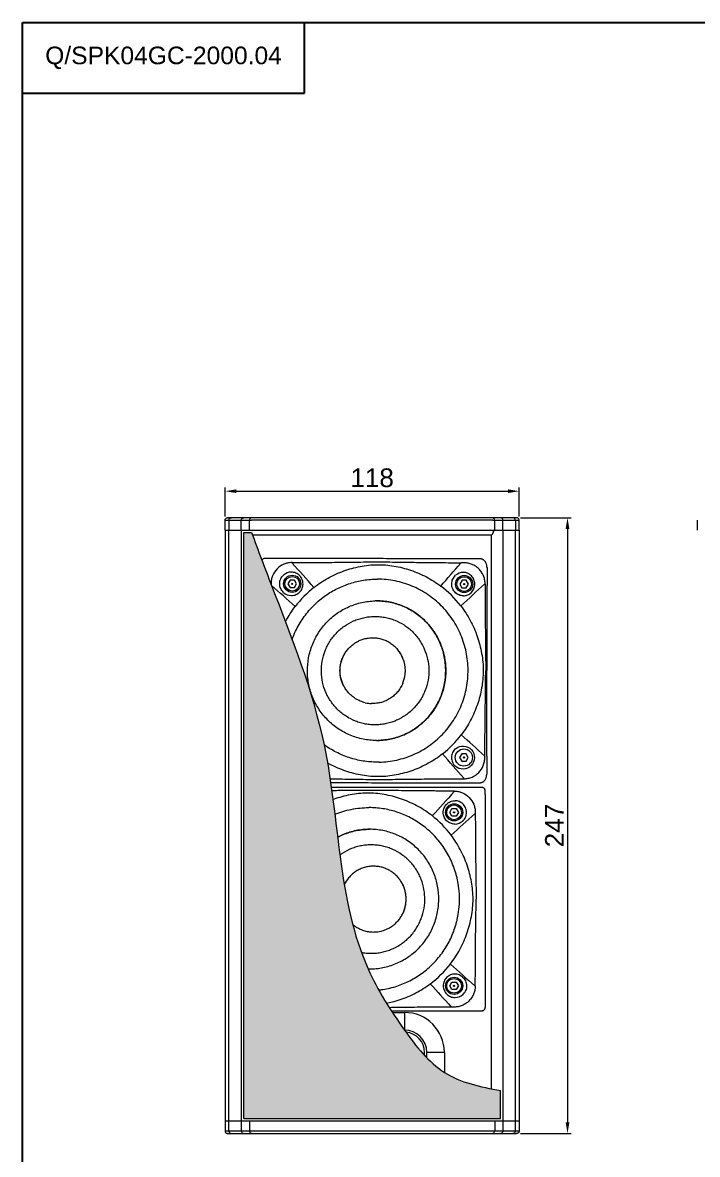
# Model space of a CAD drawing. Header units: millimetres. Extents: x 1177 to 2365, y 93 to 933.
# Drawn here: x 1177.5 to 1448.2, y 479.4 to 933.4 of the extents above; entities that cross this region are included whole.
import ezdxf

# ---------------------------------------------------------------- set-up
doc = ezdxf.new("R2010")
doc.units = ezdxf.units.MM
doc.header["$LTSCALE"] = 0.1
doc.layers.get('0').update_dxf_attribs({"lineweight": 13})
doc.layers.get('Defpoints').update_dxf_attribs({"lineweight": 9})
doc.layers.add('图框', color=7, linetype='Continuous')
doc.layers.add('标注', color=251, linetype='Continuous', lineweight=9)
doc.styles.get("Standard").update_dxf_attribs({"font": 'arial.ttf'})
doc.dimstyles.new('STANDARD 3', dxfattribs={"dimscale": 3, "dimtxt": 2.5, "dimasz": 1.5, "dimexe": 0.5, "dimexo": 0.5, "dimgap": 0.5, "dimtad": 1, "dimtoh": 1, "dimdec": 1, "dimzin": 9, "dimdsep": 46, "dimtxsty": 'Standard', "dimcen": 0, "dimclrd": 256, "dimclre": 256, "dimclrt": 256, "dimadec": 0, "dimazin": 0, "dimtp": 0.01, "dimtm": 0.01, "dimtfac": 1, "dimtdec": 1, "dimtofl": 0, "dimtmove": 0, "dimatfit": 3, "dimfxl": 1, "dimtolj": 1, "dimtzin": 4, "dimlwd": -1, "dimlwe": -1, "dimarcsym": 0})

# ---------------------------------------------------------------- blocks, each defined once
blk = doc.blocks.new('A4-H')
at = {"layer": '图框'}
for p, q in [((28.29, 202.95), (28.29, 210.02)), ((0, 202.95), (28.29, 202.95))]:
    blk.add_line(p, q, dxfattribs=at)
blk.add_lwpolyline([(0, 210.02), (297, 210.02), (297, 0), (0, 0)], close=True, dxfattribs=at)
at = {"layer": '图框', "insert": (14.14, 206.49), "char_height": 1.7679, "width": 28.2872, "attachment_point": 5}
blk.add_mtext('Q/SPK04GC-2000.04', dxfattribs=at)
blk = doc.blocks.new('*D3')
at = {"layer": 'Defpoints', "color": 0, "transparency": 16777216}
for p in [(1376.71, 745.42), (1258.71, 733.79), (1376.71, 733.79)]:
    blk.add_point(p, dxfattribs=at)
at = {"layer": '标注', "transparency": 16777216}
for p, q in [((1258.71, 735.29), (1258.71, 746.92)), ((1263.21, 745.42), (1372.21, 745.42)), ((1376.71, 735.29), (1376.71, 746.92))]:
    blk.add_line(p, q, dxfattribs=at)
for points in [[(1263.21, 746.17), (1263.21, 744.67), (1258.71, 745.42)], [(1372.21, 746.17), (1372.21, 744.67), (1376.71, 745.42)]]:
    blk.add_solid(points, dxfattribs=at)
at = {"layer": '标注', "transparency": 16777216, "insert": (1317.71, 750.75), "char_height": 7.5, "attachment_point": 5}
blk.add_mtext('\\A1;118', dxfattribs=at)
blk = doc.blocks.new('*D4')
at = {"layer": 'Defpoints', "color": 0, "transparency": 16777216}
for p in [(1375.7, 734.79), (1375.7, 487.79), (1396.13, 487.79)]:
    blk.add_point(p, dxfattribs=at)
at = {"layer": '标注', "transparency": 16777216}
for p, q in [((1377.2, 734.79), (1397.63, 734.79)), ((1396.13, 730.29), (1396.13, 492.29)), ((1377.2, 487.79), (1397.63, 487.79))]:
    blk.add_line(p, q, dxfattribs=at)
for points in [[(1395.38, 730.29), (1396.88, 730.29), (1396.13, 734.79)], [(1395.38, 492.29), (1396.88, 492.29), (1396.13, 487.79)]]:
    blk.add_solid(points, dxfattribs=at)
at = {"layer": '标注', "transparency": 16777216, "insert": (1390.87, 611.29), "char_height": 7.5, "attachment_point": 5, "rotation": 90}
blk.add_mtext('\\A1;247', dxfattribs=at)

msp = doc.modelspace()

# ---------------------------------------------------------------- hatches: boundary and pattern name
at = {"layer": '标注'}
h = msp.add_hatch(dxfattribs=at)
h.set_pattern_fill('HONEY', color=256, scale=0.85)
h.set_pattern_definition([(0, (1115.7533, 211.4528), (4.048125, 2.337186), [2.69875, -5.3975]), (120, (1115.7533, 211.4528), (-4.048125, 2.337186), [2.69875, -5.3975]), (60, (1115.7533, 211.4528), (9e-09, 4.674372), [-5.3975, 2.69875])])
edge = h.paths.add_edge_path()
edge.add_line((1266.17, 728.79), (1269.33, 728.79))
edge.add_spline(control_points=[(1269.33, 728.79), (1271.98, 721.73), (1282.54, 693.68), (1305.33, 637.42), (1303.56, 571.11), (1329.21, 530.6), (1345.42, 509.82), (1361.18, 506.45), (1369.26, 504.94)], knot_values=[1.068646, 1.068646, 1.068646, 1.068646, 23.701676, 90.98197, 182.640742, 211.212217, 234.521648, 258.287421, 258.287421, 258.287421, 258.287421], degree=3, periodic=0)
edge.add_line((1369.26, 504.94), (1369.26, 493.79))
edge.add_line((1369.26, 493.79), (1266.17, 493.79))
edge.add_line((1266.17, 493.79), (1266.17, 728.79))

# ---------------------------------------------------------------- linework, layer by layer
for p, q in [((1258.71, 729.79), (1258.71, 733.79)), ((1258.71, 733.79), (1269.29, 733.79)), ((1375.7, 734.79), (1259.73, 734.79)), ((1260.24, 733.79), (1260.24, 729.79)), ((1265.22, 729.79), (1265.22, 733.79)), ((1268.52, 729.79), (1268.52, 733.79)), ((1366.13, 733.79), (1269.29, 733.79)), ((1366.13, 733.79), (1376.71, 733.79)), ((1366.91, 729.79), (1366.91, 733.79)), ((1370.21, 729.79), (1370.21, 733.79)), ((1375.19, 733.79), (1375.19, 729.79)), ((1376.71, 729.79), (1376.71, 733.79)), ((1448.24, 729.79), (1448.24, 733.79)), ((1258.71, 729.79), (1258.71, 492.79)), ((1258.71, 729.79), (1376.72, 729.79)), ((1260.24, 492.79), (1260.24, 729.79)), ((1265.17, 729.79), (1265.17, 492.79)), ((1365.71, 727.79), (1269.72, 727.79)), ((1365.45, 727.79), (1365.45, 505.68)), ((1366.43, 729.26), (1365.71, 727.79)), ((1366.43, 729.26), (1366.48, 729.79)), ((1370.26, 492.79), (1370.26, 729.79)), ((1375.19, 492.79), (1375.19, 729.79)), ((1376.72, 729.79), (1376.72, 492.79)), ((1285.62, 716.6), (1285.44, 716.8)), ((1353.32, 716.51), (1353.49, 716.71)), ((1354.62, 716.71), (1353.49, 716.71)), ((1363.82, 714.8), (1363.91, 707.57)), ((1284.79, 709.77), (1283.92, 708.27)), ((1283.92, 708.27), (1284.78, 706.77)), ((1286.52, 709.77), (1284.79, 709.77)), ((1286.51, 706.77), (1287.38, 708.27)), ((1287.38, 708.27), (1286.52, 709.77)), ((1319.09, 710.12), (1319.86, 710.12)), ((1353.79, 709.68), (1352.92, 708.18)), ((1355.52, 709.67), (1353.79, 709.68)), ((1356.38, 708.17), (1355.52, 709.67)), ((1362.86, 708.15), (1363.06, 708.33)), ((1284.78, 706.77), (1286.51, 706.77)), ((1352.92, 708.18), (1353.78, 706.68)), ((1353.78, 706.68), (1355.51, 706.67)), ((1355.51, 706.67), (1356.38, 708.17)), ((1363.81, 639.4), (1363.91, 707.32)), ((1363.91, 707.32), (1363.91, 707.57)), ((1319.54, 701.42), (1319.55, 701.42)), ((1330.04, 668.41), (1330.05, 668.42)), ((1314.93, 660.58), (1314.92, 660.58)), ((1320.06, 645.43), (1320.03, 645.43)), ((1320.53, 636.73), (1319.76, 636.72)), ((1353.69, 640.08), (1352.82, 638.58)), ((1352.82, 638.58), (1353.68, 637.08)), ((1353.68, 637.08), (1355.41, 637.07)), ((1355.42, 640.07), (1353.69, 640.08)), ((1355.41, 637.07), (1356.28, 638.57)), ((1356.28, 638.57), (1355.42, 640.07)), ((1362.77, 639.23), (1362.97, 639.04)), ((1363.81, 639.15), (1363.7, 631.92)), ((1363.81, 639.15), (1363.81, 639.4)), ((1354.49, 630.25), (1354.66, 630.05)), ((1350.65, 624.91), (1350.84, 625.12)), ((1317.17, 618.48), (1316.41, 618.49)), ((1348.88, 616.59), (1349.75, 618.09)), ((1349.75, 618.09), (1351.48, 618.09)), ((1351.48, 618.09), (1352.35, 616.59)), ((1349.75, 615.09), (1348.88, 616.59)), ((1351.48, 615.09), (1349.75, 615.09)), ((1352.35, 616.59), (1351.48, 615.09)), ((1358.92, 615.92), (1359.13, 616.11)), ((1316.72, 609.79), (1316.7, 609.79)), ((1321.26, 568.93), (1321.28, 568.94)), ((1316.11, 553.79), (1316.14, 553.79)), ((1348.88, 546.99), (1349.75, 548.49)), ((1349.75, 545.49), (1348.88, 546.99)), ((1349.75, 548.49), (1351.48, 548.49)), ((1351.48, 545.49), (1349.75, 545.49)), ((1351.48, 548.49), (1352.35, 546.99)), ((1352.35, 546.99), (1351.48, 545.49)), ((1358.92, 547), (1359.12, 546.82)), ((1325.88, 536.29), (1330.71, 536.29)), ((1330.71, 536.29), (1330.71, 529.24)), ((1349.36, 538.65), (1349.54, 538.45)), ((1350.67, 538.45), (1349.54, 538.45)), ((1338.79, 519.05), (1338.79, 520.29)), ((1346.72, 520.29), (1339.66, 520.29)), ((1339.66, 518.13), (1339.66, 520.29)), ((1346.71, 520.29), (1346.71, 512.29)), ((1258.71, 492.79), (1376.72, 492.79)), ((1258.71, 492.79), (1258.71, 488.79)), ((1260.24, 488.79), (1260.24, 492.79)), ((1265.22, 492.79), (1265.22, 488.79)), ((1268.52, 492.79), (1268.52, 488.79)), ((1366.91, 492.79), (1366.91, 488.79)), ((1370.21, 492.79), (1370.21, 488.79)), ((1375.19, 488.79), (1375.19, 492.79)), ((1376.71, 492.79), (1376.71, 488.79)), ((1258.71, 488.79), (1269.29, 488.79)), ((1259.73, 487.79), (1375.7, 487.79)), ((1269.3, 488.79), (1366.13, 488.79)), ((1366.13, 488.79), (1376.71, 488.79))]:
    msp.add_line(p, q)
for centre, radius in [((1285.65, 708.27), 3.45), ((1285.65, 708.27), 2.95), ((1285.65, 708.27), 0.25), ((1354.65, 708.17), 3.45), ((1354.65, 708.17), 2.95), ((1354.65, 708.17), 0.25), ((1354.55, 638.57), 3.45), ((1354.55, 638.57), 0.25), ((1350.61, 616.59), 3.45), ((1350.61, 616.59), 2.95), ((1350.61, 616.59), 0.25), ((1350.61, 546.99), 3.45), ((1350.61, 546.99), 2.95), ((1350.61, 546.99), 0.25)]:
    msp.add_circle(centre, radius)
for centre, radius, start, end in [((1285.29, 708.31), 4.64, 90.085, 131.4881), ((1285.67, 709.1), 7.7, 90.4506, 91.7014), ((118.77, -335.94), 1571.43, 41.57255, 42.05147), ((-562.79, 2395.58), 2547.69, 318.49803, 318.77222), ((1354.27, 708.28), 4.57, 89.7502, 131.5207), ((1355.16, 708.1), 7.9, 0.4619, 1.6916), ((-874.45, -1708.86), 3235.67, 48.09057, 48.31612), ((1285.35, 708.26), 4.7, 227.6564, 269.6311), ((1320.68, 673.43), 42.49, 128.2338, 142.7831), ((1319.72, 673.48), 42.42, 37.7305, 52.9923), ((1354.22, 708.24), 4.66, 230.4683, 269.2929), ((247.97, 1925.32), 1650.59, 312.03914, 312.48875), ((1319.51, 673.97), 27.46, 89.9526, 91.1429), ((1318.14, 673.5), 12.89, 39.9117, 40.7), ((1317.8, 673.46), 13.22, 21.9523, 39.901), ((1318.07, 673.46), 12.97, 21.9526, 39.9008), ((1318, 673.43), 13.05, 337.8878, 21.9498), ((1318.05, 673.41), 12.99, 337.4148, 337.8752), ((1317.94, 673.21), 12.98, 256.6125, 267.9817), ((1319.51, 672.88), 27.46, 269.9157, 271.0786), ((1319.71, 673.38), 42.44, 308.2251, 322.7929), ((334.51, -472.56), 1514.39, 47.23528, 47.71042), ((-652.05, -1106.53), 2653.79, 40.87821, 41.15835), ((1354.43, 637.73), 7.69, 270.451, 271.7026), ((2516.01, -429.28), 1571.43, 137.86732, 138.34625), ((1350.6, 617.42), 7.7, 88.2174, 89.4682), ((1350.98, 616.62), 4.64, 48.4307, 89.8338), ((1315.54, 581.79), 42.49, 37.1357, 51.685), ((3507.28, -1803.6), 3235.67, 131.60268, 131.82823), ((1350.91, 616.58), 4.7, 270.2877, 312.2624), ((1316.7, 582.33), 27.46, 88.7759, 89.9662), ((1318.42, 581.82), 13.22, 140.0178, 153.8281), ((1315.8, 581.79), 36.99, 13.35, 15.7632), ((1315.8, 581.79), 36.99, 13.0308, 13.35), ((1315.78, 581.79), 37.01, 347.1508, 13.0269), ((1315.83, 581.78), 36.96, 344.2356, 346.6505), ((1315.87, 581.77), 36.92, 346.6508, 347.1478), ((1318.27, 581.57), 12.98, 271.9371, 283.3063), ((1315.55, 581.77), 42.48, 306.9383, 322.1787), ((3506.28, 2972.47), 3239.46, 228.2481, 228.48037), ((1316.7, 581.25), 27.46, 268.8402, 270.0031), ((1350.91, 547), 4.7, 48.3813, 89.7135), ((2350.61, 1452.35), 1355.49, 221.85998, 222.38208), ((1351.23, 547.05), 7.89, 358.2662, 359.497), ((1350.98, 546.95), 4.64, 270.1659, 312.2174), ((1330.71, 520.29), 16, 360, 90), ((1330.71, 520.29), 8.95, 360, 90), ((1330.71, 520.29), 8.08, 360, 85.4254)]:
    msp.add_arc(centre, radius, start, end)
at = {"extrusion": (0, 0, -1)}
msp.add_ellipse((1354.12, 638.57), major_axis=(-4.64, 0.01), ratio=0.991379, start_param=7.161594, end_param=11.717879, dxfattribs=at)
for points, knots in [([(1258.71, 733.79), (1258.71, 733.92), (1258.77, 734.19), (1259.01, 734.52), (1259.34, 734.74), (1259.6, 734.79), (1259.73, 734.79)], [0, 0, 0, 0, 0.256115, 0.507904, 0.755016, 1, 1, 1, 1]), ([(1260.24, 733.79), (1260.24, 733.91), (1260.29, 734.17), (1260.51, 734.51), (1260.84, 734.74), (1261.1, 734.79), (1261.22, 734.79)], [0, 0, 0, 0, 0.242444, 0.503423, 0.762237, 1, 1, 1, 1]), ([(1265.22, 733.79), (1265.22, 733.91), (1265.27, 734.17), (1265.49, 734.51), (1265.83, 734.74), (1266.09, 734.79), (1266.22, 734.79)], [0, 0, 0, 0, 0.240747, 0.500935, 0.760532, 1, 1, 1, 1]), ([(1269.5, 734.79), (1269.37, 734.79), (1269.11, 734.73), (1268.79, 734.51), (1268.57, 734.18), (1268.52, 733.92), (1268.52, 733.79)], [0, 0, 0, 0, 0.2478, 0.496926, 0.747852, 1, 1, 1, 1]), ([(1366.91, 733.79), (1366.91, 733.91), (1366.86, 734.17), (1366.64, 734.51), (1366.31, 734.74), (1366.05, 734.79), (1365.93, 734.79)], [0, 0, 0, 0, 0.242205, 0.503072, 0.761996, 1, 1, 1, 1]), ([(1370.21, 733.79), (1370.21, 733.91), (1370.16, 734.17), (1369.94, 734.51), (1369.6, 734.74), (1369.34, 734.79), (1369.21, 734.79)], [0, 0, 0, 0, 0.240746, 0.500933, 0.76053, 1, 1, 1, 1]), ([(1375.19, 733.79), (1375.19, 733.91), (1375.14, 734.17), (1374.92, 734.51), (1374.59, 734.74), (1374.33, 734.79), (1374.21, 734.79)], [0, 0, 0, 0, 0.242445, 0.503423, 0.762237, 1, 1, 1, 1]), ([(1376.71, 733.79), (1376.71, 733.92), (1376.66, 734.19), (1376.42, 734.52), (1376.09, 734.74), (1375.82, 734.79), (1375.7, 734.79)], [0, 0, 0, 0, 0.256096, 0.507895, 0.754946, 1, 1, 1, 1]), ([(1274.87, 718.44), (1274.8, 718.44), (1274.65, 718.43), (1274.43, 718.39), (1274.22, 718.33), (1273.95, 718.21), (1273.69, 718.02), (1273.53, 717.84), (1273.48, 717.76)], [0, 0, 0, 0, 0.1251733, 0.2503246, 0.3755075, 0.5006605, 0.7503685, 0.9062926, 0.9062926, 0.9062926, 0.9062926]), ([(1361.41, 718.23), (1361.35, 718.23), (1361.24, 718.24), (1361.07, 718.24), (1360.9, 718.24), (1360.68, 718.24), (1360.39, 718.25), (1359.94, 718.25), (1359.38, 718.25), (1358.7, 718.25), (1358.03, 718.25), (1357.13, 718.26), (1356, 718.26), (1354.65, 718.26), (1353.3, 718.27), (1351.94, 718.27), (1350.14, 718.28), (1347.89, 718.28), (1345.18, 718.29), (1342.48, 718.3), (1339.77, 718.31), (1337.07, 718.31), (1333.46, 718.32), (1328.96, 718.33), (1323.55, 718.35), (1316.34, 718.36), (1309.12, 718.38), (1301.91, 718.39), (1296.5, 718.4), (1292, 718.41), (1288.39, 718.42), (1285.69, 718.42), (1283.43, 718.43), (1281.63, 718.43), (1280.28, 718.43), (1278.93, 718.43), (1277.8, 718.44), (1276.9, 718.44), (1276.33, 718.44), (1275.88, 718.44), (1275.55, 718.44), (1275.26, 718.44), (1275.04, 718.44), (1274.93, 718.44), (1274.87, 718.44)], [0, 0, 0, 0, 0.001953, 0.003906, 0.005859, 0.007812, 0.011719, 0.015625, 0.023437, 0.03125, 0.039062, 0.046875, 0.0625, 0.078125, 0.09375, 0.109375, 0.125, 0.15625, 0.1875, 0.21875, 0.25, 0.28125, 0.3125, 0.375, 0.4375, 0.5, 0.625, 0.6875, 0.75, 0.8125, 0.84375, 0.875, 0.90625, 0.921875, 0.9375, 0.953125, 0.96875, 0.976563, 0.984375, 0.988281, 0.992188, 0.996094, 0.998047, 1, 1, 1, 1]), ([(1363.53, 716.39), (1363.44, 716.62), (1363.21, 717.06), (1362.82, 717.53), (1362.44, 717.85), (1362.17, 718.01), (1361.95, 718.11), (1361.71, 718.18), (1361.53, 718.21), (1361.41, 718.23)], [0, 0, 0, 0, 0.249897, 0.499679, 0.624766, 0.749831, 0.812397, 0.874954, 1, 1, 1, 1]), ([(1285.44, 716.8), (1284.89, 716.79), (1283.8, 716.65), (1281.72, 715.97), (1279.42, 714.38), (1277.89, 712.04), (1277.26, 709.94), (1277.14, 708.83), (1277.14, 708.29)], [0, 0, 0, 0, 0.124866, 0.24975, 0.498727, 0.74843, 0.874183, 1, 1, 1, 1]), ([(1285.32, 703.57), (1285.63, 703.56), (1286.24, 703.62), (1287.12, 703.89), (1287.94, 704.32), (1288.65, 704.91), (1289.24, 705.62), (1289.67, 706.44), (1289.94, 707.33), (1290.02, 708.25), (1289.93, 709.18), (1289.65, 710.06), (1289.21, 710.88), (1288.62, 711.59), (1287.9, 712.18), (1287.09, 712.62), (1286.2, 712.88), (1285.59, 712.94), (1285.28, 712.94)], [0, 0, 0, 0, 0.062376, 0.124727, 0.187058, 0.249428, 0.311839, 0.374302, 0.436823, 0.499384, 0.562001, 0.624637, 0.687286, 0.749934, 0.812557, 0.875113, 0.937604, 1, 1, 1, 1]), ([(1285.61, 716.8), (1286.31, 716.81), (1287.73, 716.81), (1289.85, 716.81), (1291.97, 716.82), (1294.8, 716.83), (1298.34, 716.85), (1302.58, 716.88), (1306.82, 716.93), (1312.47, 717), (1318.12, 717.07), (1323.78, 717.04), (1328.03, 716.98), (1332.28, 716.91), (1336.52, 716.85), (1340.77, 716.8), (1346.42, 716.75), (1350.67, 716.73), (1353.49, 716.71)], [0, 0, 0, 0, 0.031255, 0.062509, 0.093763, 0.125018, 0.187524, 0.250022, 0.312498, 0.374932, 0.499752, 0.562297, 0.624897, 0.687473, 0.750007, 0.812516, 0.875013, 1, 1, 1, 1]), ([(1294.38, 706.81), (1296.17, 708.22), (1299.04, 710.12), (1303.12, 712.17), (1306.29, 713.46), (1309.56, 714.49), (1312.89, 715.27), (1316.28, 715.79), (1319.7, 716), (1323.13, 715.87), (1326.54, 715.43), (1329.9, 714.72), (1333.19, 713.75), (1336.4, 712.53), (1340.53, 710.57), (1343.44, 708.73), (1345.26, 707.36)], [0, 0, 0, 0, 0.124909, 0.18737, 0.249814, 0.312249, 0.374677, 0.437067, 0.499454, 0.562013, 0.62474, 0.68744, 0.750034, 0.812562, 0.875065, 1, 1, 1, 1]), ([(1354.33, 703.46), (1354.63, 703.47), (1355.23, 703.53), (1356.1, 703.8), (1356.9, 704.23), (1357.6, 704.82), (1358.17, 705.53), (1358.6, 706.35), (1358.86, 707.23), (1358.95, 708.15), (1358.86, 709.07), (1358.59, 709.95), (1358.16, 710.77), (1357.58, 711.48), (1356.87, 712.07), (1356.07, 712.51), (1355.2, 712.78), (1354.59, 712.85), (1354.29, 712.85)], [0, 0, 0, 0, 0.062013, 0.123999, 0.186007, 0.248144, 0.31047, 0.373011, 0.435751, 0.498641, 0.561623, 0.624602, 0.687521, 0.750329, 0.812989, 0.875479, 0.937819, 1, 1, 1, 1]), ([(1363.06, 708.33), (1363.04, 708.88), (1362.91, 709.98), (1362.4, 711.56), (1361.61, 713.01), (1360.55, 714.28), (1359.28, 715.32), (1357.82, 716.1), (1356.25, 716.58), (1355.16, 716.7), (1354.62, 716.71)], [0, 0, 0, 0, 0.125604, 0.251066, 0.37636, 0.501431, 0.626261, 0.750935, 0.875521, 1, 1, 1, 1]), ([(1363.82, 714.8), (1363.81, 714.94), (1363.8, 715.21), (1363.76, 715.61), (1363.67, 716.01), (1363.58, 716.26), (1363.53, 716.39)], [0, 0, 0, 0, 0.249972, 0.500035, 0.74999, 1, 1, 1, 1]), ([(1282.19, 704.79), (1281.94, 705.01), (1281.5, 705.51), (1281.01, 706.37), (1280.71, 707.31), (1280.61, 708.3), (1280.71, 709.28), (1281.02, 710.22), (1281.52, 711.08), (1281.97, 711.56), (1282.21, 711.78)], [0, 0, 0, 0, 0.125126, 0.250255, 0.375362, 0.500449, 0.625511, 0.750454, 0.875295, 1, 1, 1, 1]), ([(1298.51, 703.18), (1300, 704.26), (1303.14, 706.2), (1308.23, 708.36), (1313.59, 709.73), (1317.26, 710.08), (1319.09, 710.12)], [0, 0, 0, 0, 0.250323, 0.500385, 0.750243, 1, 1, 1, 1]), ([(1320.53, 636.73), (1321.71, 636.75), (1324.08, 636.92), (1327.59, 637.51), (1331.02, 638.44), (1335.45, 640.13), (1340.66, 643.05), (1345.19, 646.92), (1348.32, 650.51), (1350.4, 653.41), (1352.19, 656.51), (1354.16, 660.85), (1355.82, 666.61), (1356.45, 673.76), (1355.69, 680.91), (1353.92, 686.64), (1351.87, 690.94), (1350.03, 694), (1347.9, 696.87), (1344.71, 700.39), (1340.1, 704.18), (1334.84, 707), (1330.38, 708.6), (1326.93, 709.47), (1323.41, 710), (1321.04, 710.12), (1319.86, 710.12)], [0, 0, 0, 0, 0.031151, 0.062315, 0.093482, 0.124664, 0.187005, 0.249429, 0.280711, 0.312016, 0.34334, 0.374683, 0.437337, 0.500023, 0.562707, 0.625356, 0.656695, 0.688015, 0.719315, 0.750592, 0.813007, 0.875339, 0.906518, 0.937683, 0.968844, 1, 1, 1, 1]), ([(1351.21, 704.67), (1350.97, 704.89), (1350.53, 705.39), (1350.03, 706.26), (1349.73, 707.21), (1349.63, 708.2), (1349.74, 709.19), (1350.05, 710.14), (1350.55, 711), (1350.99, 711.48), (1351.24, 711.7)], [0, 0, 0, 0, 0.125055, 0.250398, 0.375885, 0.501357, 0.626636, 0.751544, 0.875992, 1, 1, 1, 1]), ([(1354.33, 703.46), (1353.76, 703.46), (1352.62, 703.68), (1351.63, 704.29), (1351.21, 704.67)], [0, 0, 0, 0, 0.498826, 1, 1, 1, 1]), ([(1363.06, 708.16), (1363.06, 707.8), (1363.06, 707.08), (1363.07, 705.63), (1363.07, 703.81), (1363.08, 701.64), (1363.09, 698.74), (1363.11, 695.11), (1363.14, 690.76), (1363.19, 686.41), (1363.24, 682.06), (1363.29, 677.71), (1363.29, 674.81), (1363.29, 673.36)], [0, 0, 0, 0, 0.031251, 0.062502, 0.125003, 0.187505, 0.250006, 0.375009, 0.500012, 0.625014, 0.75001, 0.875001, 1, 1, 1, 1]), ([(1285.62, 685.96), (1286.02, 687.07), (1287.25, 690.05), (1289.89, 694.6), (1293.79, 699.32), (1296.87, 701.98), (1298.51, 703.18)], [0.105067, 0.105067, 0.105067, 0.105067, 0.2504623, 0.500649, 0.7505021, 1, 1, 1, 1]), ([(1319.47, 645.42), (1318.57, 645.43), (1316.77, 645.52), (1314.09, 645.92), (1311.46, 646.58), (1308.05, 647.81), (1304.05, 649.96), (1300.53, 652.85), (1298.1, 655.53), (1296.48, 657.72), (1295.07, 660.06), (1293.5, 663.34), (1292.16, 667.71), (1291.58, 673.17), (1292.06, 678.63), (1293.33, 683.02), (1294.83, 686.33), (1296.19, 688.7), (1297.78, 690.91), (1300.16, 693.64), (1303.62, 696.6), (1307.59, 698.82), (1310.97, 700.11), (1313.59, 700.82), (1316.26, 701.28), (1318.06, 701.4), (1318.97, 701.42)], [0, 0, 0, 0, 0.031135, 0.062279, 0.093426, 0.124589, 0.186899, 0.249305, 0.280585, 0.31189, 0.343219, 0.37457, 0.437251, 0.499973, 0.562698, 0.625385, 0.65674, 0.688075, 0.719385, 0.75067, 0.813087, 0.875407, 0.906574, 0.937723, 0.968871, 1, 1, 1, 1]), ([(1320.06, 645.43), (1320.96, 645.45), (1322.77, 645.58), (1325.44, 646.03), (1328.05, 646.74), (1331.43, 648.03), (1335.39, 650.26), (1338.84, 653.21), (1341.23, 655.95), (1342.81, 658.16), (1344.17, 660.52), (1345.67, 663.83), (1346.94, 668.22), (1347.42, 673.68), (1346.84, 679.13), (1345.49, 683.5), (1343.93, 686.78), (1342.53, 689.11), (1340.91, 691.3), (1338.47, 693.99), (1334.97, 696.88), (1330.96, 699.03), (1327.56, 700.26), (1324.94, 700.92), (1322.26, 701.33), (1320.46, 701.42), (1319.55, 701.42)], [0, 0, 0, 0, 0.031129, 0.062277, 0.093427, 0.124593, 0.186913, 0.249331, 0.280616, 0.311926, 0.34326, 0.374615, 0.437302, 0.500027, 0.562749, 0.62543, 0.656781, 0.68811, 0.719415, 0.750694, 0.813101, 0.875411, 0.906574, 0.937721, 0.968864, 1, 1, 1, 1]), ([(1319.55, 701.42), (1320.46, 701.42), (1322.26, 701.33), (1324.94, 700.93), (1327.57, 700.26), (1330.97, 699.04), (1334.98, 696.89), (1338.49, 694), (1340.93, 691.31), (1342.55, 689.12), (1343.96, 686.79), (1345.52, 683.5), (1346.87, 679.14), (1347.45, 673.68), (1346.97, 668.22), (1345.7, 663.83), (1344.2, 660.51), (1342.83, 658.15), (1341.25, 655.93), (1338.86, 653.2), (1335.4, 650.25), (1331.44, 648.02), (1328.06, 646.74), (1325.44, 646.02), (1322.77, 645.57), (1320.96, 645.45), (1320.06, 645.43)], [0, 0, 0, 0, 0.031135, 0.062279, 0.093426, 0.124589, 0.186899, 0.249305, 0.280585, 0.31189, 0.343219, 0.37457, 0.437251, 0.499973, 0.562698, 0.625385, 0.65674, 0.688075, 0.719385, 0.75067, 0.813087, 0.875407, 0.906574, 0.937723, 0.968871, 1, 1, 1, 1]), ([(1353.28, 699.44), (1354.7, 697.6), (1356.62, 694.65), (1358.67, 690.45), (1359.95, 687.18), (1360.97, 683.81), (1361.72, 680.37), (1362.2, 676.88), (1362.3, 674.54), (1362.3, 673.36)], [0, 0, 0, 0, 0.249167, 0.374011, 0.498972, 0.624077, 0.749346, 0.874698, 1, 1, 1, 1]), ([(1282.96, 693.01), (1283.02, 693.12), (1284.14, 695.26), (1285.45, 697.31), (1286.84, 699.13)], [0.7372415, 0.7372415, 0.7372415, 0.7372415, 0.7508809, 1, 1, 1, 1]), ([(1319.34, 651.68), (1318.63, 651.66), (1317.22, 651.71), (1315.12, 651.98), (1313.05, 652.46), (1310.37, 653.36), (1307.21, 654.99), (1304.42, 657.2), (1302.49, 659.27), (1301.19, 660.97), (1300.07, 662.78), (1298.81, 665.33), (1297.71, 668.73), (1297.21, 672.99), (1297.55, 677.27), (1298.51, 680.71), (1299.66, 683.31), (1300.72, 685.17), (1301.95, 686.91), (1303.8, 689.05), (1306.5, 691.38), (1309.59, 693.13), (1312.23, 694.14), (1314.28, 694.7), (1316.37, 695.06), (1317.78, 695.16), (1318.48, 695.17)], [0, 0, 0, 0, 0.031129, 0.062275, 0.093422, 0.124581, 0.186882, 0.249279, 0.280556, 0.311859, 0.343188, 0.374539, 0.437221, 0.499943, 0.562667, 0.625355, 0.656711, 0.688046, 0.719359, 0.750646, 0.813067, 0.875393, 0.906562, 0.937717, 0.968869, 1, 1, 1, 1]), ([(1318.49, 695.17), (1319.19, 695.18), (1320.6, 695.14), (1322.71, 694.87), (1324.77, 694.39), (1327.45, 693.49), (1330.61, 691.86), (1333.4, 689.65), (1335.33, 687.57), (1336.63, 685.88), (1337.75, 684.07), (1339.01, 681.52), (1340.11, 678.12), (1340.61, 673.86), (1340.28, 669.58), (1339.31, 666.14), (1338.16, 663.54), (1337.1, 661.68), (1335.87, 659.94), (1334.02, 657.79), (1331.33, 655.47), (1328.23, 653.72), (1325.59, 652.71), (1323.54, 652.15), (1321.45, 651.79), (1320.04, 651.69), (1319.34, 651.68)], [0, 0, 0, 0, 0.031129, 0.062275, 0.093422, 0.12458, 0.186881, 0.249279, 0.280555, 0.311859, 0.343188, 0.374539, 0.437221, 0.499943, 0.562667, 0.625355, 0.656711, 0.688047, 0.719359, 0.750646, 0.813068, 0.875393, 0.906562, 0.937717, 0.968869, 1, 1, 1, 1]), ([(1307.94, 664.91), (1307.58, 665.34), (1306.91, 666.25), (1306.1, 667.72), (1305.47, 669.29), (1305.05, 670.92), (1304.84, 672.6), (1304.84, 674.28), (1305.06, 675.96), (1305.48, 677.59), (1306.11, 679.15), (1306.93, 680.63), (1307.92, 681.98), (1309.09, 683.2), (1310.39, 684.25), (1311.82, 685.13), (1313.34, 685.82), (1314.41, 686.15), (1314.96, 686.28)], [0, 0, 0, 0, 0.062483, 0.12503, 0.187628, 0.250267, 0.312932, 0.375606, 0.43827, 0.50091, 0.563509, 0.626055, 0.688539, 0.750956, 0.813305, 0.875589, 0.937817, 1, 1, 1, 1]), ([(1314.96, 686.28), (1315.54, 686.42), (1316.73, 686.61), (1318.53, 686.65), (1320.32, 686.45), (1322.07, 686), (1323.74, 685.31), (1325.3, 684.39), (1326.72, 683.27), (1327.56, 682.4), (1327.94, 681.94)], [0, 0, 0, 0, 0.124841, 0.249654, 0.37448, 0.499359, 0.624325, 0.74941, 0.874631, 1, 1, 1, 1]), ([(1306.44, 667.12), (1306.17, 667.6), (1305.7, 668.6), (1305.02, 670.71), (1304.67, 673.48), (1305.04, 676.25), (1305.74, 678.36), (1306.23, 679.35), (1306.5, 679.84)], [0, 0, 0, 0, 0.125015, 0.250126, 0.500006, 0.749883, 0.874989, 1, 1, 1, 1]), ([(1362.3, 673.36), (1362.3, 672.21), (1362.19, 669.91), (1361.72, 666.48), (1360.98, 663.11), (1359.99, 659.8), (1358.75, 656.58), (1356.76, 652.45), (1354.9, 649.54), (1353.51, 647.71)], [0, 0, 0, 0, 0.125295, 0.250641, 0.375909, 0.501014, 0.625975, 0.750819, 1, 1, 1, 1]), ([(1362.97, 639.04), (1362.97, 639.76), (1362.98, 641.19), (1362.99, 644.05), (1363.01, 647.62), (1363.05, 651.91), (1363.1, 656.2), (1363.15, 660.49), (1363.21, 664.07), (1363.25, 666.93), (1363.28, 669.79), (1363.28, 671.93), (1363.29, 673.36)], [0, 0, 0, 0, 0.062502, 0.125003, 0.250006, 0.375009, 0.500012, 0.625014, 0.75001, 0.812506, 0.875001, 1, 1, 1, 1]), ([(1330.05, 668.42), (1329.8, 667.8), (1329.2, 666.6), (1328.04, 664.96), (1326.66, 663.51), (1325.07, 662.29), (1323.31, 661.33), (1321.43, 660.65), (1319.47, 660.27), (1318.14, 660.21), (1317.48, 660.23)], [0, 0, 0, 0, 0.125493, 0.250843, 0.376032, 0.50106, 0.625939, 0.750695, 0.875367, 1, 1, 1, 1]), ([(1314.92, 660.58), (1314.24, 660.74), (1312.91, 661.18), (1311.05, 662.13), (1309.36, 663.38), (1308.38, 664.38), (1307.94, 664.91)], [0, 0, 0, 0, 0.249581, 0.499406, 0.749528, 1, 1, 1, 1]), ([(1319.76, 636.72), (1317.86, 636.73), (1314.06, 637.03), (1308.5, 638.38), (1303.21, 640.59), (1299.96, 642.6), (1298.43, 643.73)], [0, 0, 0, 0, 0.249777, 0.499622, 0.749676, 1, 1, 1, 1]), ([(1351.16, 642.12), (1350.92, 641.9), (1350.47, 641.41), (1349.96, 640.55), (1349.65, 639.6), (1349.53, 638.61), (1349.63, 637.62), (1349.92, 636.67), (1350.41, 635.81), (1350.85, 635.31), (1351.09, 635.09)], [0, 0, 0, 0, 0.125058, 0.250385, 0.375877, 0.501337, 0.626624, 0.75153, 0.875971, 1, 1, 1, 1]), ([(1345.97, 640.04), (1344.18, 638.63), (1341.31, 636.72), (1337.22, 634.67), (1334.04, 633.39), (1330.77, 632.36), (1327.42, 631.58), (1324.02, 631.06), (1320.6, 630.85), (1317.17, 630.97), (1313.78, 631.41), (1310.43, 632.13), (1307.14, 633.09), (1303.94, 634.31), (1301.52, 635.46), (1300.17, 636.2), (1299.82, 636.4)], [0, 0, 0, 0, 0.1249501, 0.1874533, 0.2499712, 0.3125405, 0.3752092, 0.4379468, 0.5005697, 0.5629898, 0.6253658, 0.6877853, 0.7502188, 0.8126583, 0.8751126, 0.8969771, 0.8969771, 0.8969771, 0.8969771]), ([(1354.66, 630.05), (1355.21, 630.06), (1356.3, 630.2), (1358.38, 630.87), (1360.68, 632.46), (1362.21, 634.81), (1362.84, 636.91), (1362.96, 638.01), (1362.96, 638.56)], [0, 0, 0, 0, 0.124801, 0.249655, 0.49863, 0.748379, 0.874161, 1, 1, 1, 1]), ([(1363.52, 630.66), (1363.55, 630.76), (1363.61, 630.96), (1363.66, 631.28), (1363.69, 631.6), (1363.7, 631.81), (1363.7, 631.92)], [0, 0, 0, 0, 0.250044, 0.499968, 0.750036, 1, 1, 1, 1]), ([(1300.84, 630.03), (1301.75, 630.02), (1304.08, 629.99), (1307.82, 629.94), (1312.06, 629.87), (1316.29, 629.81), (1320.54, 629.78), (1324.78, 629.81), (1329.03, 629.86), (1333.28, 629.92), (1337.52, 629.96), (1341.06, 629.99), (1343.89, 630.01), (1346.01, 630.02), (1347.78, 630.02), (1349.19, 630.03), (1350.25, 630.03), (1351.31, 630.03), (1352.37, 630.04), (1353.26, 630.04), (1353.96, 630.04), (1354.32, 630.04), (1354.49, 630.04)], [0.209625, 0.209625, 0.209625, 0.209625, 0.2500167, 0.3124837, 0.3749055, 0.4372976, 0.499753, 0.5623223, 0.6249219, 0.6874861, 0.7500124, 0.8125168, 0.8437652, 0.8750126, 0.9062595, 0.921883, 0.9375064, 0.95313, 0.9687534, 0.9843763, 0.9921885, 1, 1, 1, 1]), ([(1301.06, 628.51), (1303.41, 628.51), (1307.53, 628.5), (1313.42, 628.5), (1318.74, 628.49), (1324.06, 628.49), (1329.37, 628.49), (1333.81, 628.49), (1337.35, 628.48), (1340.01, 628.48), (1342.67, 628.48), (1345.33, 628.48), (1347.99, 628.48), (1350.2, 628.48), (1351.97, 628.48), (1353.3, 628.48), (1354.63, 628.49), (1355.96, 628.49), (1357.07, 628.49), (1357.96, 628.49), (1358.62, 628.49), (1359.29, 628.49), (1359.84, 628.49), (1360.28, 628.49), (1360.56, 628.49), (1360.78, 628.49), (1360.95, 628.49), (1361.11, 628.49), (1361.23, 628.49), (1361.28, 628.5)], [0.2922388, 0.2922388, 0.2922388, 0.2922388, 0.3750001, 0.4375001, 0.5000001, 0.5625001, 0.6250001, 0.6875001, 0.7187501, 0.7500002, 0.7812502, 0.8125002, 0.8437502, 0.8750002, 0.8906252, 0.9062502, 0.9218752, 0.9375002, 0.9531252, 0.9609377, 0.9687502, 0.9765627, 0.9843752, 0.9882815, 0.9921877, 0.9941408, 0.996094, 0.998047, 1, 1, 1, 1]), ([(1301.32, 626.7), (1301.52, 626.7), (1303.52, 626.71), (1307.32, 626.71), (1312.73, 626.71), (1319.94, 626.72), (1327.15, 626.72), (1334.36, 626.73), (1339.77, 626.73), (1344.28, 626.73), (1347.89, 626.74), (1350.59, 626.74), (1352.84, 626.74), (1354.65, 626.74), (1356, 626.74), (1357.35, 626.74), (1358.48, 626.74), (1359.38, 626.74), (1359.94, 626.74), (1360.39, 626.74), (1360.73, 626.74), (1361.01, 626.74), (1361.24, 626.74), (1361.35, 626.74), (1361.41, 626.74)], [0.3056551, 0.3056551, 0.3056551, 0.3056551, 0.3124999, 0.3749999, 0.4374999, 0.4999999, 0.6249999, 0.6875, 0.75, 0.8125, 0.84375, 0.875, 0.90625, 0.921875, 0.9375, 0.953125, 0.96875, 0.9765625, 0.984375, 0.9882813, 0.9921875, 0.9960938, 0.9980469, 1, 1, 1, 1]), ([(1361.28, 628.5), (1361.37, 628.51), (1361.54, 628.53), (1361.8, 628.61), (1362.04, 628.72), (1362.19, 628.81), (1362.26, 628.85)], [0, 0, 0, 0, 0.250041, 0.499902, 0.750058, 1, 1, 1, 1]), ([(1361.41, 626.74), (1361.48, 626.74), (1361.63, 626.73), (1361.85, 626.69), (1362.06, 626.63), (1362.33, 626.5), (1362.63, 626.29), (1362.81, 626.05), (1362.89, 625.92)], [0, 0, 0, 0, 0.125173, 0.250325, 0.375508, 0.50066, 0.750368, 1, 1, 1, 1]), ([(1362.26, 628.85), (1362.57, 629.06), (1363.09, 629.62), (1363.41, 630.3), (1363.52, 630.66)], [0, 0, 0, 0, 0.499508, 1, 1, 1, 1]), ([(1350.67, 625.12), (1349.96, 625.12), (1348.55, 625.13), (1346.42, 625.14), (1344.3, 625.14), (1341.47, 625.16), (1337.94, 625.18), (1333.69, 625.22), (1329.45, 625.27), (1323.8, 625.36), (1318.15, 625.43), (1312.49, 625.41), (1308.25, 625.35), (1304.59, 625.3), (1302.35, 625.27), (1301.52, 625.26)], [0, 0, 0, 0, 0.0312548, 0.062509, 0.0937633, 0.1250176, 0.1875242, 0.2500222, 0.3124978, 0.3749322, 0.4997519, 0.5622972, 0.6248972, 0.6874726, 0.723962, 0.723962, 0.723962, 0.723962]), ([(1341.88, 615.14), (1340.09, 616.55), (1337.23, 618.46), (1333.15, 620.51), (1329.98, 621.8), (1326.71, 622.84), (1323.38, 623.62), (1320, 624.14), (1316.58, 624.36), (1313.15, 624.24), (1309.74, 623.81), (1306.37, 623.1), (1303.8, 622.35), (1302.36, 621.84), (1301.99, 621.71)], [0, 0, 0, 0, 0.1249085, 0.1873702, 0.2498136, 0.3122492, 0.3746772, 0.4370666, 0.4994543, 0.562013, 0.6247399, 0.68744, 0.7500341, 0.7712067, 0.7712067, 0.7712067, 0.7712067]), ([(1350.84, 625.12), (1351.38, 625.1), (1352.47, 624.96), (1354.55, 624.28), (1356.85, 622.69), (1358.37, 620.34), (1359.01, 618.24), (1359.12, 617.14), (1359.12, 616.59)], [0, 0, 0, 0, 0.124866, 0.24975, 0.498727, 0.74843, 0.874183, 1, 1, 1, 1]), ([(1363.07, 623.79), (1363.07, 623.97), (1363.07, 624.24), (1363.07, 624.6), (1363.07, 624.83), (1363.07, 625.01), (1363.07, 625.19), (1363.07, 625.37), (1363.03, 625.55), (1363, 625.68), (1362.95, 625.8), (1362.91, 625.88), (1362.89, 625.92)], [0, 0, 0, 0, 0.250025, 0.375038, 0.50005, 0.562557, 0.625063, 0.749985, 0.812489, 0.874988, 0.937493, 1, 1, 1, 1]), ([(1363.07, 623.79), (1363.07, 620.23), (1363.07, 613.11), (1363.07, 602.42), (1363.07, 593.51), (1363.07, 586.39), (1363.07, 581.05), (1363.07, 575.7), (1363.07, 570.36), (1363.07, 565.02), (1363.07, 560.56), (1363.07, 557), (1363.07, 554.33), (1363.07, 551.66), (1363.07, 549.43), (1363.07, 547.65), (1363.07, 546.31), (1363.07, 544.98), (1363.07, 543.64), (1363.07, 542.53), (1363.07, 541.64), (1363.07, 540.97), (1363.07, 540.41), (1363.07, 539.97), (1363.07, 539.63), (1363.07, 539.3), (1363.07, 539.02), (1363.07, 538.8), (1363.07, 538.66), (1363.07, 538.55), (1363.07, 538.48), (1363.07, 538.42), (1363.07, 538.38), (1363.07, 538.34), (1363.07, 538.31), (1363.07, 538.3)], [0, 0, 0, 0, 0.125, 0.25, 0.375, 0.4375, 0.5, 0.5625, 0.625, 0.6875, 0.75, 0.78125, 0.8125, 0.84375, 0.875, 0.890625, 0.90625, 0.921875, 0.9375, 0.953125, 0.960937, 0.96875, 0.976562, 0.980469, 0.984375, 0.988281, 0.992187, 0.99414, 0.996093, 0.99707, 0.998047, 0.998535, 0.999023, 0.999512, 1, 1, 1, 1]), ([(1302.74, 615.81), (1303.78, 616.23), (1305.95, 617), (1309.34, 617.85), (1312.85, 618.37), (1315.22, 618.49), (1316.41, 618.49)], [0.8770767, 0.8770767, 0.8770767, 0.8770767, 0.9065184, 0.9376833, 0.9688438, 1, 1, 1, 1]), ([(1337.75, 611.51), (1336.26, 612.59), (1333.12, 614.54), (1328.03, 616.71), (1322.68, 618.08), (1319.01, 618.44), (1317.17, 618.48)], [0, 0, 0, 0, 0.250323, 0.500385, 0.750243, 1, 1, 1, 1]), ([(1350.94, 611.88), (1350.63, 611.88), (1350.02, 611.94), (1349.13, 612.2), (1348.32, 612.64), (1347.6, 613.23), (1347.02, 613.94), (1346.59, 614.76), (1346.32, 615.65), (1346.24, 616.57), (1346.33, 617.5), (1346.61, 618.38), (1347.05, 619.2), (1347.65, 619.91), (1348.36, 620.5), (1349.18, 620.93), (1350.07, 621.2), (1350.68, 621.26), (1350.99, 621.26)], [0, 0, 0, 0, 0.062376, 0.124727, 0.187058, 0.249428, 0.311839, 0.374302, 0.436823, 0.499384, 0.562001, 0.624637, 0.687286, 0.749934, 0.812557, 0.875113, 0.937604, 1, 1, 1, 1]), ([(1354.07, 613.1), (1354.32, 613.32), (1354.76, 613.81), (1355.25, 614.67), (1355.55, 615.62), (1355.66, 616.6), (1355.55, 617.59), (1355.24, 618.53), (1354.74, 619.39), (1354.3, 619.87), (1354.05, 620.09)], [0, 0, 0, 0, 0.125126, 0.250255, 0.375362, 0.500449, 0.625511, 0.750454, 0.875295, 1, 1, 1, 1]), ([(1359.13, 616.11), (1359.13, 615.39), (1359.13, 613.96), (1359.15, 611.1), (1359.16, 607.53), (1359.19, 603.24), (1359.23, 598.95), (1359.28, 594.66), (1359.34, 591.08), (1359.39, 588.22), (1359.41, 586.08), (1359.43, 583.93), (1359.44, 582.5), (1359.44, 581.79)], [0, 0, 0, 0, 0.062501, 0.125002, 0.250003, 0.375005, 0.500007, 0.625008, 0.750007, 0.812504, 0.875001, 0.937499, 1, 1, 1, 1]), ([(1303.87, 606.6), (1304.61, 606.99), (1306.19, 607.74), (1308.69, 608.63), (1311.31, 609.29), (1313.99, 609.7), (1315.8, 609.79), (1316.7, 609.79)], [0.8463581, 0.8463581, 0.8463581, 0.8463581, 0.8754112, 0.9065744, 0.9377209, 0.9688644, 1, 1, 1, 1]), ([(1316.7, 609.79), (1315.8, 609.79), (1313.99, 609.7), (1311.31, 609.3), (1308.68, 608.64), (1306.19, 607.75), (1304.61, 607.01), (1303.87, 606.61)], [0, 0, 0, 0, 0.0311355, 0.0622791, 0.0934256, 0.1245888, 0.1535118, 0.1535118, 0.1535118, 0.1535118]), ([(1316.7, 553.79), (1317.6, 553.79), (1319.41, 553.88), (1322.09, 554.27), (1324.72, 554.93), (1328.12, 556.15), (1332.13, 558.3), (1335.65, 561.18), (1338.09, 563.87), (1339.72, 566.05), (1341.13, 568.39), (1342.69, 571.67), (1344.05, 576.04), (1344.63, 581.49), (1344.16, 586.95), (1342.9, 591.35), (1341.4, 594.66), (1340.04, 597.03), (1338.46, 599.25), (1336.08, 601.98), (1332.62, 604.94), (1328.66, 607.17), (1325.28, 608.46), (1322.66, 609.18), (1319.99, 609.63), (1318.19, 609.76), (1317.29, 609.78)], [0, 0, 0, 0, 0.031135, 0.062279, 0.093426, 0.124589, 0.186899, 0.249305, 0.280585, 0.31189, 0.343219, 0.37457, 0.437251, 0.499973, 0.562698, 0.625385, 0.65674, 0.688075, 0.719385, 0.75067, 0.813087, 0.875407, 0.906574, 0.937723, 0.968871, 1, 1, 1, 1]), ([(1351.4, 591.84), (1350.84, 593.79), (1349.41, 597.62), (1346.35, 602.93), (1342.46, 607.64), (1339.38, 610.31), (1337.75, 611.51)], [0, 0, 0, 0, 0.250462, 0.500649, 0.750502, 1, 1, 1, 1]), ([(1358.23, 581.79), (1358.23, 582.94), (1358.11, 585.24), (1357.63, 588.67), (1356.88, 592.05), (1355.89, 595.35), (1354.64, 598.57), (1352.65, 602.71), (1350.8, 605.62), (1349.41, 607.45)], [0, 0, 0, 0, 0.125253, 0.250635, 0.375956, 0.501089, 0.626052, 0.750881, 1, 1, 1, 1]), ([(1317.76, 603.53), (1317.05, 603.55), (1315.64, 603.51), (1313.54, 603.24), (1311.47, 602.76), (1308.79, 601.86), (1306.56, 600.72), (1305.08, 599.71), (1304.78, 599.49)], [0, 0, 0, 0, 0.0311291, 0.0622753, 0.0934218, 0.1245804, 0.1868815, 0.2033486, 0.2033486, 0.2033486, 0.2033486]), ([(1316.85, 560.04), (1317.55, 560.03), (1318.96, 560.07), (1321.07, 560.34), (1323.13, 560.81), (1325.81, 561.71), (1328.98, 563.33), (1331.77, 565.54), (1333.7, 567.61), (1335, 569.3), (1336.13, 571.11), (1337.39, 573.66), (1338.49, 577.06), (1339, 581.32), (1338.67, 585.6), (1337.72, 589.05), (1336.56, 591.65), (1335.51, 593.5), (1334.29, 595.25), (1332.44, 597.4), (1329.74, 599.72), (1326.65, 601.48), (1324.01, 602.49), (1321.96, 603.06), (1319.88, 603.42), (1318.46, 603.52), (1317.76, 603.53)], [0, 0, 0, 0, 0.031129, 0.062275, 0.093422, 0.124581, 0.186882, 0.249279, 0.280556, 0.311859, 0.343188, 0.374539, 0.437221, 0.499943, 0.562667, 0.625355, 0.656711, 0.688046, 0.719359, 0.750646, 0.813067, 0.875393, 0.906562, 0.937717, 0.968869, 1, 1, 1, 1]), ([(1321.28, 594.64), (1320.69, 594.77), (1319.51, 594.97), (1317.7, 595.02), (1315.91, 594.81), (1314.16, 594.36), (1312.49, 593.68), (1310.93, 592.76), (1309.51, 591.64), (1308.67, 590.77), (1308.28, 590.31)], [0, 0, 0, 0, 0.124841, 0.249654, 0.37448, 0.499359, 0.624325, 0.74941, 0.874631, 1, 1, 1, 1]), ([(1328.27, 573.26), (1328.63, 573.69), (1329.29, 574.59), (1330.11, 576.07), (1330.73, 577.63), (1331.16, 579.26), (1331.37, 580.94), (1331.37, 582.63), (1331.16, 584.3), (1330.74, 585.93), (1330.11, 587.5), (1329.3, 588.97), (1328.3, 590.33), (1327.14, 591.54), (1325.84, 592.6), (1324.41, 593.49), (1322.89, 594.18), (1321.82, 594.51), (1321.28, 594.64)], [0, 0, 0, 0, 0.062483, 0.12503, 0.187628, 0.250267, 0.312932, 0.375606, 0.43827, 0.50091, 0.563509, 0.626055, 0.688539, 0.750956, 0.813305, 0.875589, 0.937817, 1, 1, 1, 1]), ([(1329.76, 575.46), (1330.03, 575.94), (1330.51, 576.95), (1331.19, 579.05), (1331.54, 581.83), (1331.18, 584.6), (1330.48, 586.7), (1330, 587.7), (1329.73, 588.18)], [0, 0, 0, 0, 0.125015, 0.250126, 0.500006, 0.749883, 0.874989, 1, 1, 1, 1]), ([(1349.1, 555.72), (1350.53, 557.56), (1352.46, 560.51), (1354.51, 564.71), (1355.8, 567.98), (1356.83, 571.34), (1357.61, 574.78), (1358.11, 578.27), (1358.23, 580.61), (1358.23, 581.79)], [0, 0, 0, 0, 0.249103, 0.373929, 0.498891, 0.624021, 0.749343, 0.874736, 1, 1, 1, 1]), ([(1359.12, 546.98), (1359.13, 547.71), (1359.13, 549.16), (1359.14, 552.06), (1359.16, 555.69), (1359.19, 560.04), (1359.23, 564.39), (1359.28, 568.74), (1359.35, 573.09), (1359.42, 577.44), (1359.43, 580.34), (1359.44, 581.79)], [0, 0, 0, 0, 0.062501, 0.125002, 0.250003, 0.375005, 0.500006, 0.625008, 0.750007, 0.875001, 1, 1, 1, 1]), ([(1321.28, 568.94), (1321.95, 569.1), (1323.28, 569.53), (1325.15, 570.49), (1326.84, 571.73), (1327.82, 572.73), (1328.27, 573.26)], [0, 0, 0, 0, 0.249581, 0.499406, 0.749528, 1, 1, 1, 1]), ([(1309.94, 571.61), (1310.33, 571.29), (1311.27, 570.59), (1312.88, 569.7), (1314.76, 569.02), (1316.72, 568.63), (1318.05, 568.57), (1318.71, 568.59)], [0.4057856, 0.4057856, 0.4057856, 0.4057856, 0.50106, 0.6259386, 0.7506948, 0.8753666, 1, 1, 1, 1]), ([(1337.74, 552.06), (1339.38, 553.26), (1342.46, 555.93), (1346.35, 560.65), (1349.41, 565.95), (1350.84, 569.78), (1351.4, 571.74)], [0, 0, 0, 0, 0.249498, 0.499351, 0.749537, 1, 1, 1, 1]), ([(1313.43, 560.39), (1313.86, 560.31), (1315, 560.14), (1316.14, 560.06), (1316.85, 560.04)], [0.94949943, 0.94949943, 0.94949943, 0.94949943, 0.96886905, 1, 1, 1, 1]), ([(1320.39, 545.31), (1320.95, 545.37), (1323.4, 545.7), (1327.67, 546.73), (1332.95, 548.93), (1336.21, 550.94), (1337.74, 552.06)], [0.1750917, 0.1750917, 0.1750917, 0.1750917, 0.2497771, 0.4996225, 0.7496764, 1, 1, 1, 1]), ([(1350.94, 551.69), (1350.63, 551.7), (1350.02, 551.64), (1349.13, 551.37), (1348.32, 550.93), (1347.6, 550.35), (1347.02, 549.63), (1346.59, 548.81), (1346.32, 547.92), (1346.24, 547), (1346.33, 546.08), (1346.61, 545.19), (1347.05, 544.38), (1347.65, 543.66), (1348.36, 543.08), (1349.18, 542.64), (1350.07, 542.37), (1350.68, 542.32), (1350.99, 542.32)], [0, 0, 0, 0, 0.062399, 0.124753, 0.187073, 0.249424, 0.311822, 0.374278, 0.43679, 0.499356, 0.561969, 0.624611, 0.68727, 0.74992, 0.812539, 0.875106, 0.937598, 1, 1, 1, 1]), ([(1354.03, 550.51), (1354.28, 550.29), (1354.73, 549.8), (1355.23, 548.95), (1355.54, 548.01), (1355.66, 547.02), (1355.56, 546.04), (1355.26, 545.09), (1354.77, 544.23), (1354.33, 543.74), (1354.09, 543.52)], [0, 0, 0, 0, 0.12516, 0.250318, 0.375444, 0.500538, 0.625586, 0.750513, 0.87532, 1, 1, 1, 1]), ([(1323.5, 540.02), (1324.24, 540.17), (1326.1, 540.58), (1329.01, 541.44), (1332.22, 542.65), (1336.34, 544.61), (1339.25, 546.44), (1341.07, 547.82)], [0.6463176, 0.6463176, 0.6463176, 0.6463176, 0.6877853, 0.7502188, 0.8126583, 0.8751126, 1, 1, 1, 1]), ([(1359.12, 546.82), (1359.11, 546.27), (1358.97, 545.17), (1358.46, 543.59), (1357.67, 542.14), (1356.61, 540.87), (1355.33, 539.83), (1353.88, 539.06), (1352.3, 538.58), (1351.21, 538.46), (1350.67, 538.46)], [0, 0, 0, 0, 0.125578, 0.251008, 0.376274, 0.501327, 0.626153, 0.750838, 0.875457, 1, 1, 1, 1]), ([(1349.54, 538.45), (1348.13, 538.45), (1345.3, 538.43), (1339.64, 538.41), (1333.99, 538.36), (1328.51, 538.29), (1325.86, 538.25), (1324.62, 538.23)], [0, 0, 0, 0, 0.0625093, 0.1250181, 0.2500167, 0.3124837, 0.367117, 0.367117, 0.367117, 0.367117]), ([(1359.95, 536.83), (1356.41, 536.84), (1349.32, 536.84), (1338.68, 536.84), (1330.75, 536.85), (1326.35, 536.85), (1325.51, 536.85)], [0, 0, 0, 0, 0.125, 0.2500001, 0.3750001, 0.4048106, 0.4048106, 0.4048106, 0.4048106]), ([(1360.1, 536.83), (1360.09, 536.83), (1360.06, 536.84), (1360.03, 536.84), (1360.01, 536.83), (1359.98, 536.82), (1359.96, 536.83), (1359.95, 536.83)], [0, 0, 0, 0, 0.250742, 0.5011, 0.626663, 0.75163, 1, 1, 1, 1]), ([(1362.16, 537), (1362.08, 536.96), (1361.92, 536.9), (1361.66, 536.85), (1361.44, 536.83), (1361.27, 536.83), (1361.1, 536.83), (1360.92, 536.83), (1360.75, 536.83), (1360.62, 536.83), (1360.49, 536.83), (1360.36, 536.84), (1360.23, 536.84), (1360.14, 536.83), (1360.1, 536.83)], [0, 0, 0, 0, 0.124937, 0.24987, 0.37485, 0.437364, 0.499881, 0.624915, 0.687433, 0.74995, 0.812467, 0.874984, 0.937499, 1, 1, 1, 1]), ([(1362.16, 537), (1362.29, 537.05), (1362.53, 537.2), (1362.82, 537.51), (1363.01, 537.88), (1363.06, 538.16), (1363.07, 538.3)], [0, 0, 0, 0, 0.25002, 0.499954, 0.74987, 1, 1, 1, 1]), ([(1258.71, 488.79), (1258.71, 488.65), (1258.77, 488.38), (1259.01, 488.05), (1259.34, 487.84), (1259.6, 487.79), (1259.73, 487.79)], [0, 0, 0, 0, 0.256096, 0.507895, 0.754946, 1, 1, 1, 1]), ([(1260.24, 488.79), (1260.24, 488.66), (1260.29, 488.4), (1260.51, 488.06), (1260.84, 487.84), (1261.1, 487.79), (1261.22, 487.79)], [0, 0, 0, 0, 0.242445, 0.503423, 0.762237, 1, 1, 1, 1]), ([(1265.22, 488.79), (1265.22, 488.66), (1265.27, 488.4), (1265.49, 488.06), (1265.83, 487.84), (1266.09, 487.79), (1266.22, 487.79)], [0, 0, 0, 0, 0.240746, 0.500933, 0.76053, 1, 1, 1, 1]), ([(1268.52, 488.79), (1268.52, 488.66), (1268.57, 488.4), (1268.79, 488.06), (1269.12, 487.84), (1269.38, 487.79), (1269.5, 487.79)], [0, 0, 0, 0, 0.242205, 0.503072, 0.761996, 1, 1, 1, 1]), ([(1365.93, 487.79), (1366.06, 487.79), (1366.31, 487.84), (1366.64, 488.06), (1366.86, 488.39), (1366.91, 488.66), (1366.91, 488.79)], [0, 0, 0, 0, 0.2478, 0.496926, 0.747852, 1, 1, 1, 1]), ([(1370.21, 488.79), (1370.21, 488.66), (1370.16, 488.4), (1369.94, 488.06), (1369.6, 487.84), (1369.34, 487.79), (1369.21, 487.79)], [0, 0, 0, 0, 0.240747, 0.500935, 0.760532, 1, 1, 1, 1]), ([(1375.19, 488.79), (1375.19, 488.66), (1375.14, 488.4), (1374.92, 488.06), (1374.59, 487.84), (1374.33, 487.79), (1374.21, 487.79)], [0, 0, 0, 0, 0.242444, 0.503423, 0.762237, 1, 1, 1, 1]), ([(1376.71, 488.79), (1376.71, 488.65), (1376.66, 488.38), (1376.42, 488.05), (1376.08, 487.84), (1375.82, 487.79), (1375.7, 487.79)], [0, 0, 0, 0, 0.256115, 0.507904, 0.755016, 1, 1, 1, 1])]:
    msp.add_open_spline(points, degree=3, knots=knots)
for points in [[(1277.14, 708.29), (1277.14, 708.24), (1277.14, 708.19), (1277.14, 708.15)], [(1362.96, 638.56), (1362.96, 638.72), (1362.96, 638.88), (1362.97, 639.04)], [(1359.12, 616.59), (1359.13, 616.43), (1359.13, 616.27), (1359.13, 616.11)], [(1316.11, 553.79), (1316.11, 553.79), (1316.11, 553.79), (1316.11, 553.79)]]:
    msp.add_open_spline(points, degree=3)
at = {"layer": '标注'}
for p, q in [((1266.17, 493.79), (1266.17, 728.79)), ((1266.17, 728.79), (1269.33, 728.79)), ((1369.26, 493.79), (1369.26, 504.94)), ((1266.17, 493.79), (1369.26, 493.79))]:
    msp.add_line(p, q, dxfattribs=at)
msp.add_open_spline([(1269.33, 728.79), (1271.98, 721.73), (1282.54, 693.68), (1305.33, 637.42), (1303.56, 571.11), (1329.21, 530.6), (1345.42, 509.82), (1361.18, 506.45), (1369.26, 504.94)], degree=3, knots=[1.068646, 1.068646, 1.068646, 1.068646, 23.701676, 90.98197, 182.640742, 211.212217, 234.521648, 258.287421, 258.287421, 258.287421, 258.287421], dxfattribs=at)

# ---------------------------------------------------------------- block references
at = {"layer": '图框', "xscale": 3.9993651, "yscale": 3.9993651, "zscale": 3.9993651}
msp.add_blockref('A4-H', (1177.46, 93.43), dxfattribs=at)

# ---------------------------------------------------------------- dimensions: what is measured, and where the dimension line sits
at = {"layer": '标注'}
dim = msp.add_linear_dim(base=(1376.71, 745.42), p1=(1258.71, 733.79), p2=(1376.71, 733.79), dimstyle='STANDARD 3', dxfattribs=at)
dim.commit()
dim.dimension.update_dxf_attribs({"geometry": '*D3', "text_midpoint": (1317.71, 750.75)})
dim = msp.add_linear_dim(base=(1396.13, 487.79), p1=(1375.7, 734.79), p2=(1375.7, 487.79), angle=90, dimstyle='STANDARD 3', dxfattribs=at)
dim.commit()
dim.dimension.update_dxf_attribs({"geometry": '*D4', "text_midpoint": (1396.13, 611.29), "dimtype": 160})

doc.saveas('drawing.dxf')
